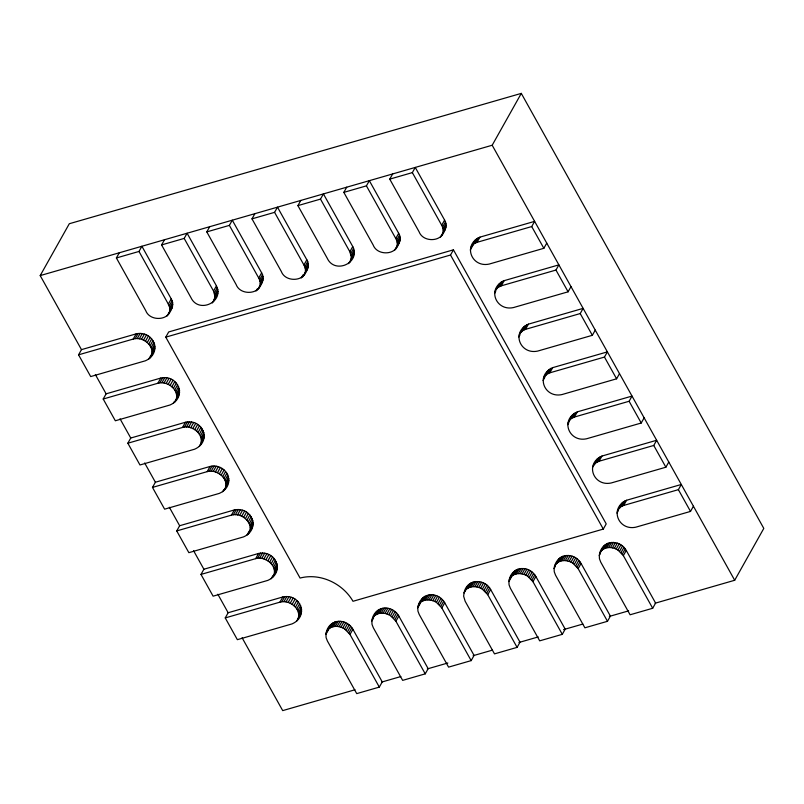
<?xml version="1.0" encoding="UTF-8"?>
<svg xmlns="http://www.w3.org/2000/svg" width="804" height="804" viewBox="0 0 804 804"><rect width="100%" height="100%" fill="white"/><g stroke="black" fill="none" stroke-linecap="round" stroke-linejoin="round"><path stroke-width="1.21" d="M151.041 356.504C155.735 346.353 142.901 336.102 133.253 339.047L78.561 354.825L90.691 376.573L145.383 360.795C162.971 353.026 153.705 330.072 136.167 333.861L81.475 349.639L78.561 354.825M175.684 400.704C180.377 390.553 167.544 380.302 157.896 383.247L103.203 399.015L115.334 420.773L170.016 404.995C187.603 397.226 178.347 374.272 160.8 378.061L106.118 393.829L103.203 399.015M200.317 444.903C205.02 434.753 192.176 424.502 182.538 427.447L127.846 443.215L139.966 464.973L194.658 449.195C212.246 441.416 202.99 418.462 185.443 422.261L130.75 438.029L127.846 443.215M224.959 489.103C229.653 478.943 216.819 468.702 207.171 471.646L152.479 487.415L164.609 509.163L219.301 493.395C236.889 485.616 227.622 462.662 210.085 466.461L155.393 482.229L152.479 487.415M249.21 532.6C253.903 522.449 241.069 512.198 231.421 515.143L176.729 530.921L188.86 552.67L243.552 536.901C261.139 529.122 251.873 506.168 234.336 509.957L179.644 525.736L176.729 530.921M273.46 576.106C278.154 565.956 265.32 555.705 255.672 558.649L200.99 574.418L213.11 596.176L267.802 580.398C285.39 572.619 276.124 549.665 258.587 553.464L203.894 569.232L200.99 574.418M297.711 619.603C302.404 609.452 289.571 599.201 279.923 602.156L225.241 617.924L237.361 639.672L292.053 623.904C309.64 616.125 300.374 593.171 282.837 596.97L228.145 612.738L225.241 617.924M471.365 246.627L473.687 243.974L477.023 242.326L531.715 226.557L534.63 221.371L479.938 237.14C462.35 244.918 471.606 267.873 489.154 264.084L543.846 248.305L546.75 243.12M495.616 290.123L497.937 287.48L501.274 285.832L555.966 270.054L558.88 264.868L504.188 280.646C486.601 288.425 495.857 311.379 513.404 307.58L568.096 291.812L571.001 286.626M519.866 333.63L522.188 330.977L525.525 329.338L580.217 313.56L583.131 308.374L528.439 324.143C510.852 331.921 520.108 354.876 537.655 351.087L592.347 335.308L595.251 330.122M544.117 377.126L546.439 374.483L549.775 372.835L604.467 357.066L607.382 351.881L552.69 367.649C535.102 375.428 544.368 398.382 561.906 394.583L616.598 378.815L619.502 373.629M568.76 421.326L571.081 418.683L574.418 417.035L629.11 401.266L632.014 396.081L577.332 411.849C559.745 419.628 569.001 442.582 586.548 438.783L641.23 423.015L644.145 417.829M618.035 509.726L620.356 507.083L623.693 505.435L678.385 489.656L681.3 484.47L626.607 500.249C609.02 508.017 618.276 530.972 635.823 527.183L690.515 511.414L693.42 506.229M325.932 634.286L326.102 637.632L327.389 640.979L356.725 693.621L379.327 687.098L382.242 681.913L352.896 629.281C345.881 617.04 327.71 619.1 325.932 634.286L328.263 630.135M371.86 621.04L372.021 624.386L373.307 627.733L402.653 680.375L425.246 673.852L428.16 668.667L398.814 616.035C391.799 603.794 373.629 605.854 371.86 621.04L373.599 617.934M417.778 607.804L417.939 611.14L419.226 614.497L448.572 667.129L471.174 660.617L474.079 655.431L444.743 602.789C437.537 590.357 419.788 592.849 417.778 607.804L420.11 603.653M508.902 581.523L509.063 584.86L510.349 588.216L539.695 640.848L562.297 634.336L565.202 629.15L535.856 576.508C528.841 564.277 510.671 566.328 508.902 581.523L511.806 576.337M554.097 568.488L554.268 571.825L555.544 575.182L584.89 627.813L607.492 621.301L610.397 616.115L581.061 563.473C573.855 551.041 556.107 553.534 554.097 568.488L555.262 566.408M599.292 555.453L599.462 558.79L600.749 562.147L630.095 614.779L652.687 608.266L655.602 603.08L626.256 550.438C619.241 538.198 601.07 540.258 599.292 555.453L600.457 553.373M168.287 314.666C171.533 310.223 174.629 304.153 171.242 298.907L141.896 246.265L138.992 251.451L168.327 304.093C176.408 319.379 150.7 323.831 145.735 310.605L116.389 257.963L119.293 252.778M213.482 301.631L215.05 296.626L213.532 291.058L184.186 238.416L187.091 233.23L216.437 285.872C224.557 302.093 198.477 313.992 190.93 297.57L161.584 244.929L164.498 239.743M258.687 288.596C261.933 284.154 265.029 278.083 261.642 272.827L232.296 220.195L229.381 225.381L258.727 278.013C266.807 293.299 241.099 297.761 236.125 284.536L206.789 231.894L209.693 226.708M303.882 275.561C307.138 271.119 310.233 265.049 306.837 259.792L277.491 207.161L274.586 212.346L303.922 264.978C312.002 280.264 286.294 284.727 281.33 271.501L251.984 218.859L254.898 213.673M349.8 262.315L351.368 257.31L349.851 251.742L320.505 199.101L323.419 193.915L352.755 246.557C360.875 262.777 334.796 274.677 327.248 258.255L297.902 205.623L300.817 200.437M395.729 249.079C398.975 244.637 402.07 238.567 398.683 233.311L369.337 180.669L366.423 185.855L395.769 238.497C403.849 253.783 378.141 258.235 373.167 245.009L343.831 192.377L346.735 187.191M441.647 235.833C444.903 231.391 447.999 225.321 444.602 220.065L415.256 167.423L412.351 172.609L441.687 225.251C449.768 240.537 424.06 244.999 419.095 231.773L389.749 179.131L392.664 173.945M521.726 331.801L522.781 328.444M545.976 375.307L547.032 371.94M593.392 465.526L595.714 462.883L599.06 461.235L653.752 445.456L656.657 440.27L601.965 456.049C584.377 463.828 593.643 486.782 611.181 482.983L665.873 467.214L668.787 462.029M595.251 463.707L596.307 460.34M619.894 507.897L620.949 504.54M328.846 629.1L329.811 626.065M464.049 592.98L463.637 596.206L465.154 601.251L494.49 653.883L517.093 647.371L520.007 642.185L490.661 589.543C484.541 578.146 466.461 578.87 464.049 592.98L468.461 585.01M557.011 563.302L557.353 561.725M602.206 550.268L603.171 547.222M375.106 614.286L375.729 612.819M418.12 606.226L422.542 598.256M466.953 587.794L467.576 586.337M512.148 574.759L512.771 573.302M554.438 566.91L558.86 558.941M473.576 243.049L474.27 241.441M497.827 286.556L498.52 284.938M570.971 417.758L571.664 416.14M81.475 349.639L40.2 275.591L69.305 223.733L521.293 93.385L763.8 528.409L734.695 580.267L655.149 603.211M133.253 339.047L136.167 333.861M135.203 338.665L138.107 333.479M137.253 338.584L140.167 333.389M139.363 338.806L142.278 333.62M141.474 339.338L144.388 334.152M143.524 340.162L146.439 334.977M145.464 341.248L148.368 336.062M168.327 304.093L171.242 298.907M147.232 342.574L150.137 337.389M169.172 305.922L172.086 300.736M148.78 344.092L151.695 338.906M169.684 307.801L172.599 302.606M169.855 309.661L172.759 304.475M150.077 345.78L152.991 340.594M167.121 316.002L172.579 306.274M151.082 347.579L153.986 342.393M151.765 349.438L154.669 344.253M152.107 351.308L155.011 346.122M148.72 359.157L151.052 355.006M152.097 353.147L155.001 347.961M150.026 357.941L154.649 349.71M165.775 337.147L168.679 331.962L453.436 249.833L606.216 523.896L603.301 529.082L352.996 601.281C342.735 583.433 320.273 572.719 300.073 578.056L165.775 337.147L450.521 255.019L453.436 249.833M157.896 383.247L160.8 378.061M159.835 382.855L162.75 377.669M161.895 382.774L164.8 377.589M213.532 291.058L216.437 285.872M214.377 292.887L217.281 287.701M164.006 383.005L166.91 377.82M214.889 294.756L217.794 289.571M166.116 383.538L169.021 378.352M215.05 296.626L217.964 291.44M212.316 302.967L214.648 298.817M214.869 298.425L217.783 293.239M168.167 384.362L171.071 379.176M170.096 385.448L173.011 380.262M171.875 386.774L174.78 381.588M173.423 388.292L176.337 383.106M174.719 389.98L177.624 384.794M175.724 391.769L178.629 386.583M176.398 393.628L179.312 388.443M176.739 395.508L179.654 390.322M173.362 403.347L174.528 401.276M176.729 397.347L179.644 392.161M174.669 402.141L179.292 393.91M258.727 278.013L261.642 272.827M259.571 279.852L262.486 274.666M260.084 281.722L262.998 276.536M256.084 291.018L257.24 288.948M260.255 283.591L263.159 278.405M257.521 289.922L262.978 280.194M182.538 427.447L185.443 422.261M184.478 427.055L187.382 421.869M186.528 426.974L189.442 421.788M188.638 427.205L191.553 422.02M190.749 427.738L193.663 422.552M192.799 428.562L195.714 423.376M194.739 429.648L197.653 424.462M196.508 430.964L199.422 425.778M198.065 432.492L200.97 427.306M199.362 434.18L202.266 428.984M200.357 435.969L203.271 430.783M201.04 437.828L203.945 432.642M201.382 439.708L204.286 434.522M201.372 441.537L204.286 436.351M199.312 446.331L203.925 438.1M303.922 264.978L306.837 259.792M304.766 266.817L307.681 261.632M305.279 268.687L308.193 263.501M301.279 277.983L303.028 274.878M305.45 270.556L308.364 265.37M302.716 276.888L308.173 267.159M207.171 471.646L210.085 466.461M209.12 471.255L212.025 466.069M211.171 471.174L214.085 465.988M213.281 471.405L216.196 466.219M215.392 471.938L218.306 466.752M217.442 472.752L220.356 467.566M219.381 473.847L222.286 468.662M221.15 475.164L224.055 469.978M222.698 476.692L225.612 471.506M349.851 251.742L352.755 246.557M223.994 478.37L226.909 473.184M350.695 253.572L353.599 248.386M224.999 480.169L227.904 474.983M351.207 255.451L354.112 250.265M351.368 257.31L354.283 252.124M225.683 482.028L228.587 476.842M348.645 263.652L349.8 261.571M351.187 259.109L354.102 253.923M226.014 483.907L228.929 478.722M222.638 491.746L223.803 489.676M226.014 485.737L228.919 480.551M223.944 490.53L228.567 482.299M231.421 515.143L234.336 509.957M233.371 514.761L236.275 509.575M235.421 514.681L238.336 509.495M237.532 514.902L240.446 509.716M239.642 515.434L242.557 510.249M395.769 238.497L398.683 233.311M241.692 516.258L244.607 511.073M396.613 240.326L399.528 235.14M397.126 242.205L400.04 237.019M243.632 517.344L246.537 512.158M397.297 244.064L400.201 238.878M394.563 250.406L400.02 240.677M245.401 518.67L248.305 513.485M246.949 520.188L249.863 515.002M248.245 521.876L251.16 516.691M249.25 523.675L252.154 518.49M249.933 525.535L252.838 520.349M250.275 527.404L253.18 522.218M246.888 535.253L249.22 531.102M250.265 529.243L253.17 524.057M248.195 534.037L252.818 525.806M441.687 225.251L444.602 220.065M255.672 558.649L258.587 553.464M442.532 227.09L445.446 221.904M257.622 558.257L260.526 553.072M443.044 228.959L445.959 223.773M259.672 558.177L262.586 552.991M443.215 230.818L446.13 225.633M440.481 237.16L445.939 227.431M40.2 275.591L492.189 145.243L521.293 93.385M261.782 558.408L264.697 553.222M263.893 558.941L266.807 553.755M265.943 559.765L268.858 554.579M267.883 560.85L270.787 555.664M269.652 562.167L272.556 556.981M271.199 563.694L274.114 558.509M272.496 565.383L275.41 560.197M273.501 567.172L276.405 561.986M274.184 569.031L277.089 563.845M274.526 570.91L277.43 565.725M271.139 578.749L272.888 575.644M274.516 572.749L277.42 567.554M272.445 577.533L277.068 569.302M470.672 248.235L475.285 240.004M470.31 249.984L473.224 244.798M473.687 243.974L476.591 238.788M475.244 243.009L478.159 237.823M477.023 242.326L479.938 237.14M279.923 602.156L282.837 596.97M281.872 601.764L284.777 596.578M283.923 601.683L286.837 596.498M286.033 601.915L288.948 596.729M288.144 602.447L291.058 597.261M290.194 603.261L293.108 598.075M292.133 604.347L295.048 599.161M293.902 605.673L296.817 600.487M295.46 607.201L298.364 602.015M296.746 608.879L299.661 603.693M297.751 610.678L300.666 605.492M298.435 612.537L301.339 607.352M298.776 614.407L301.681 609.221M298.766 616.246L301.671 611.06M296.696 621.04L301.319 612.809M494.922 291.741L499.535 283.51M494.56 293.49L495.726 291.41M497.937 287.48L500.842 282.294M499.495 286.515L502.41 281.33M501.274 285.832L504.188 280.646M326.273 632.718L330.695 624.748M326.896 631.251L331.821 623.602M328.916 628.788L330.263 627.844L333.168 622.658M330.263 627.844L331.791 627.12L334.705 621.934M331.791 627.12L333.479 626.638L336.394 621.442M333.479 626.638L335.288 626.396L338.203 621.211M335.288 626.396L337.167 626.406L340.082 621.221M337.167 626.406L339.087 626.678L341.991 621.492M339.087 626.678L340.986 627.19L343.901 622.005M340.986 627.19L342.846 627.934L345.75 622.748M379.327 687.098L349.981 634.467L344.604 628.899L347.519 623.713M346.233 630.065L349.147 624.879M347.7 631.401L350.604 626.215M348.956 632.879L351.861 627.693M349.981 634.467L352.896 629.281M519.173 335.238L523.786 327.007M518.811 336.987L519.977 334.916M522.188 330.977L525.102 325.791M523.746 330.022L526.66 324.836M525.525 329.338L528.439 324.143M372.202 619.472L376.614 611.502M372.825 618.005L377.749 610.357M374.835 615.542L376.182 614.598L379.096 609.412M376.182 614.598L377.719 613.874L380.624 608.688M377.719 613.874L379.408 613.392L382.312 608.206M379.408 613.392L381.207 613.15L384.121 607.965M381.207 613.15L383.096 613.161L386 607.975M383.096 613.161L385.005 613.432L387.92 608.246M385.005 613.432L386.915 613.944L389.819 608.759M386.915 613.944L388.764 614.688L391.679 609.502M425.246 673.852L395.91 621.221L390.533 615.663L393.437 610.477M392.161 616.819L395.065 611.633M393.618 618.155L396.533 612.97M394.875 619.633L397.789 614.447M395.91 621.221L398.814 616.035M543.424 378.744L548.047 370.513M543.062 380.493L544.81 377.377M546.439 374.483L549.353 369.297M548.006 373.518L550.911 368.332M418.743 604.759L423.668 597.111M549.775 372.835L552.69 367.649M420.753 602.296L422.1 601.352L425.014 596.166M422.1 601.352L423.638 600.628L426.552 595.442M423.638 600.628L425.326 600.146L428.241 594.96M425.326 600.146L427.135 599.905L430.039 594.719M427.135 599.905L429.014 599.915L431.919 594.729M429.014 599.915L430.924 600.186L433.838 595M430.924 600.186L432.833 600.699L435.748 595.513M432.833 600.699L434.693 601.452L437.597 596.256M471.174 660.617L441.828 607.975L436.451 602.417L439.356 597.231M438.079 603.583L440.994 598.397M439.537 604.909L442.451 599.724M440.803 606.387L443.707 601.201M441.828 607.975L444.743 602.789M464.662 591.523L469.586 583.875M466.682 589.061L468.028 588.116L470.933 582.93M468.028 588.116L469.556 587.392L472.471 582.207M469.556 587.392L471.244 586.9L474.159 581.714M471.244 586.9L473.053 586.659L475.968 581.473M473.053 586.659L474.933 586.679L477.847 581.493M568.066 422.944L572.679 414.713M567.704 424.693L568.87 422.613M571.081 418.683L573.986 413.497M474.933 586.679L476.852 586.94L479.757 581.754M572.639 417.718L575.553 412.532M476.852 586.94L478.752 587.453L481.666 582.267M574.418 417.035L577.332 411.849M478.752 587.453L480.611 588.206L483.516 583.021M517.093 647.371L487.747 594.729L482.37 589.171L485.284 583.985M483.998 590.337L486.912 585.151M485.465 591.674L488.37 586.488M486.721 593.151L489.626 587.965M487.747 594.729L490.661 589.543M509.244 579.945L513.655 571.976M509.867 578.488L514.791 570.84M511.877 576.026L513.223 575.081L516.138 569.895M513.223 575.081L514.761 574.357L517.665 569.172M514.761 574.357L516.449 573.865L519.354 568.679M516.449 573.865L518.248 573.624L521.163 568.438M518.248 573.624L520.138 573.644L523.042 568.458M520.138 573.644L522.047 573.905L524.962 568.719M522.047 573.905L523.957 574.418L526.861 569.232M523.957 574.418L525.806 575.172L528.72 569.986M562.297 634.336L532.951 581.694L527.575 576.136L530.479 570.951M529.203 577.302L532.107 572.116M592.699 467.144L597.322 458.913M530.66 578.639L533.575 573.453M595.714 462.883L598.628 457.697M597.282 461.918L600.186 456.732M531.916 580.106L534.831 574.92M599.06 461.235L601.965 456.049M532.951 581.694L535.856 576.508M555.061 565.443L559.986 557.795M557.071 562.981L558.418 562.036L561.333 556.85M558.418 562.036L559.956 561.313L562.87 556.127M559.956 561.313L561.644 560.83L564.559 555.644M561.644 560.83L563.453 560.589L566.358 555.403M563.453 560.589L565.333 560.609L568.247 555.423M565.333 560.609L567.252 560.87L570.157 555.685M567.252 560.87L569.152 561.383L572.066 556.197M569.152 561.383L571.011 562.137L573.915 556.951M607.492 621.301L578.146 568.659L572.77 563.101L575.684 557.916M574.398 564.267L577.312 559.081M575.855 565.604L578.769 560.418M577.121 567.071L580.026 561.885M578.146 568.659L581.061 563.473M617.341 511.334L621.954 503.103M616.98 513.083L618.145 511.012M620.356 507.083L623.271 501.897M621.924 506.118L624.829 500.932M623.693 505.435L626.607 500.249M599.643 553.876L604.055 545.906M600.256 552.408L605.181 544.76M602.276 549.946L603.623 549.001L606.528 543.816M603.623 549.001L605.161 548.278L608.065 543.092M605.161 548.278L606.849 547.795L609.754 542.61M606.849 547.795L608.648 547.554L611.563 542.368M608.648 547.554L610.527 547.564L613.442 542.378M610.527 547.564L612.447 547.836L615.351 542.65M612.447 547.836L614.356 548.348L617.261 543.162M614.356 548.348L616.206 549.102L619.12 543.916M652.687 608.266L623.351 555.624L617.964 550.067L620.879 544.881M619.593 551.232L622.507 546.047M621.06 552.559L623.964 547.373M622.316 554.036L625.231 548.851M623.351 555.624L626.256 550.438M172.056 307.952L170.036 310.816M217.251 294.917L215.231 297.781M262.456 281.882L260.426 284.737M307.651 268.848L305.631 271.702M353.569 255.602L351.549 258.466M399.498 242.366L397.467 245.22M445.416 229.12L443.396 231.974M153.956 351.318L151.634 353.971M177.573 396.955L178.588 395.518M202.216 441.145L203.231 439.718M251.109 528.851L252.124 527.414M275.36 572.347L276.375 570.92M299.611 615.854L300.626 614.417M225.552 486.561L226.859 485.345M116.389 257.963L138.992 251.451M161.584 244.929L184.186 238.416M206.789 231.894L229.381 225.381M251.984 218.859L274.586 212.346M297.902 205.623L320.505 199.101M343.831 192.377L366.423 185.855M389.749 179.131L412.351 172.609M355.026 689.762L282.707 710.615L242.094 637.753M381.548 682.114L400.834 676.556M427.346 668.908L447.838 662.998M473.144 655.692L492.43 650.134M518.952 642.486L538.238 636.929M563.544 629.622L582.83 624.065M609.352 616.417L628.627 610.859M616.206 549.102L617.964 550.067M571.011 562.137L572.77 563.101M525.806 575.172L527.575 576.136M480.611 588.206L482.37 589.171M434.693 601.452L436.451 602.417M388.764 614.688L390.533 615.663M342.846 627.934L344.604 628.899M492.189 145.243L734.695 580.267M531.715 226.557L543.846 248.305M555.966 270.054L568.096 291.812M580.217 313.56L592.347 335.308M604.467 357.066L616.598 378.815M629.11 401.266L641.23 423.015M653.752 445.456L665.873 467.214M678.385 489.656L690.515 511.414M450.521 255.019L603.301 529.082M95.385 374.594L106.118 393.829M120.027 418.794L130.75 438.029M144.67 462.993L155.393 482.229M169.332 507.244L179.644 525.736M193.593 550.75L203.894 569.232M217.844 594.246L228.145 612.738"/></g></svg>
